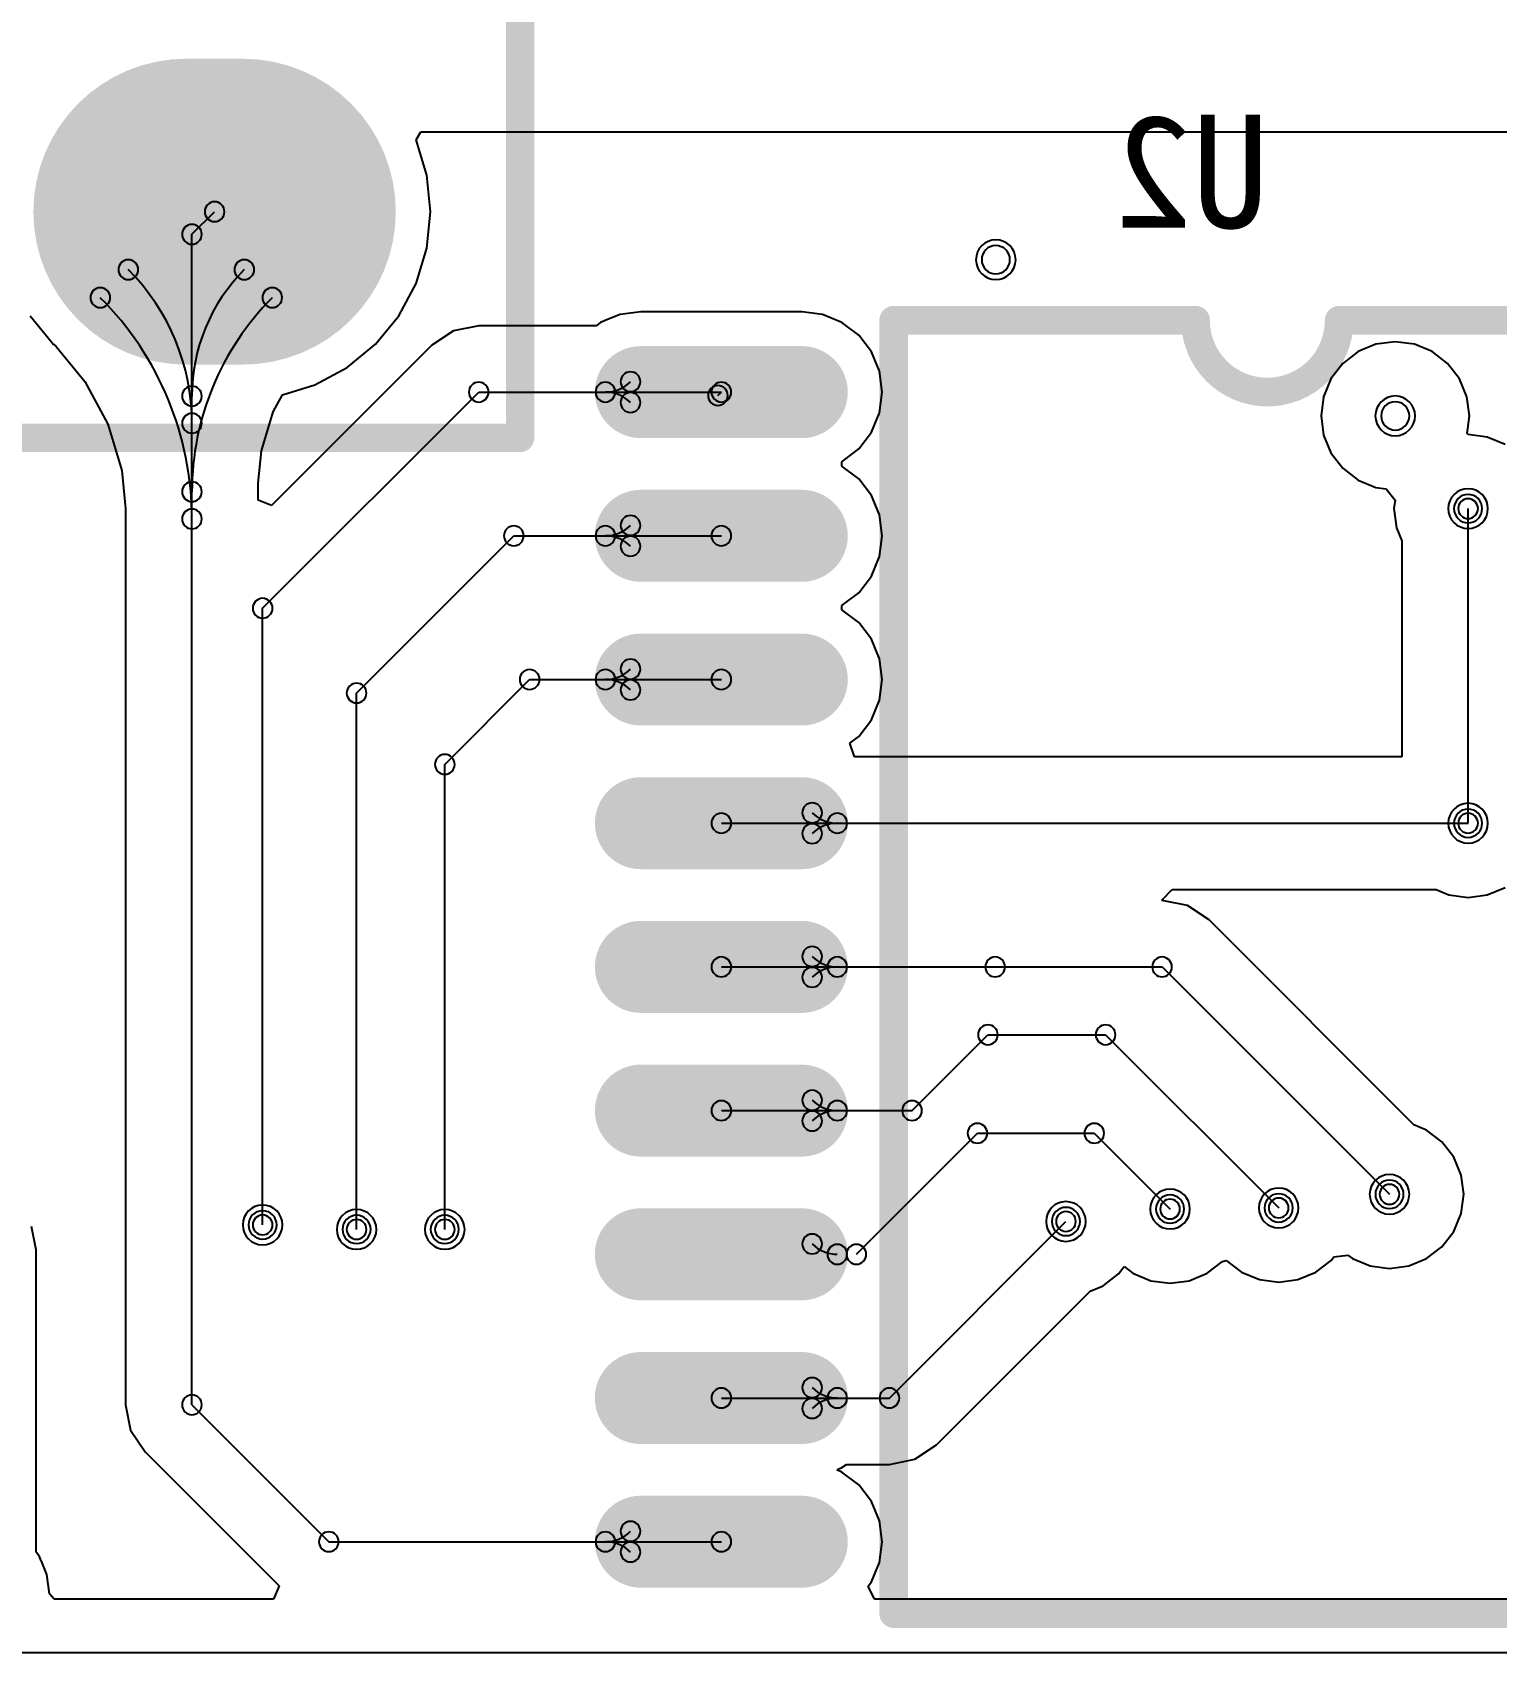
# Model space of a CAD drawing. Header units: inches. Extents: x 32166 to 34772, y 2386 to 4229.
# Drawn here: x 33479.7 to 33535.6, y 3073.3 to 3135.2 of the extents above; entities that cross this region are included whole.
import ezdxf

# ---------------------------------------------------------------- set-up
doc = ezdxf.new("R2010")
doc.units = ezdxf.units.IN
doc.header["$LTSCALE"] = 0.64311
doc.header["$MEASUREMENT"] = 0
for name, color, linetype in [('BOTTOMLAYER', 5, 'CONTINUOUS'), ('BOTTOMOVERLAY', 54, 'CONTINUOUS'), ('BOTTOMPASTE', 16, 'CONTINUOUS'), ('BOTTOMSOLDER', 6, 'CONTINUOUS'), ('KEEPOUTLAYER', 6, 'CONTINUOUS'), ('MULTILAYER', 9, 'CONTINUOUS')]:
    doc.layers.add(name, color=color, linetype=linetype)
doc.styles.get("Standard").update_dxf_attribs({"font": 'txt', "width": 0.8})

msp = doc.modelspace()

# ---------------------------------------------------------------- linework, layer by layer
at = {"layer": 'BOTTOMLAYER'}
for p, q in [((33494.369, 3131.085), (33494.552, 3131.391)), ((33494.552, 3131.391), (33558.444, 3131.391)), ((33494.776, 3129.742), (33494.369, 3131.085)), ((33494.914, 3128.344), (33494.776, 3129.742)), ((33485.806, 3127.479), (33486.672, 3128.344)), ((33494.776, 3126.947), (33494.914, 3128.344)), ((33485.806, 3082.791), (33485.806, 3127.479)), ((33494.369, 3125.604), (33494.776, 3126.947)), ((33493.707, 3124.365), (33494.369, 3125.604)), ((33502.947, 3124.526), (33502.152, 3124.422)), ((33509.092, 3124.526), (33502.947, 3124.526)), ((33509.887, 3124.422), (33509.092, 3124.526)), ((33479.636, 3124.365), (33480.437, 3123.39)), ((33492.816, 3123.28), (33493.707, 3124.365)), ((33496.757, 3123.988), (33495.788, 3123.795)), ((33501.246, 3123.988), (33496.757, 3123.988)), ((33501.412, 3124.115), (33501.246, 3123.988)), ((33501.556, 3124.175), (33501.412, 3124.115)), ((33501.581, 3124.192), (33501.556, 3124.175)), ((33501.612, 3124.198), (33501.581, 3124.192)), ((33502.152, 3124.422), (33501.612, 3124.198)), ((33510.627, 3124.115), (33509.887, 3124.422)), ((33511.264, 3123.627), (33510.627, 3124.115)), ((33480.437, 3123.39), (33480.517, 3123.27)), ((33480.517, 3123.27), (33480.527, 3123.28)), ((33480.527, 3123.28), (33480.527, 3123.28)), ((33480.527, 3123.28), (33480.527, 3123.28)), ((33480.527, 3123.28), (33480.527, 3123.28)), ((33480.527, 3123.28), (33480.626, 3123.198)), ((33494.967, 3123.246), (33488.846, 3117.125)), ((33491.731, 3122.389), (33492.816, 3123.28)), ((33495.788, 3123.795), (33494.967, 3123.246)), ((33511.752, 3122.991), (33511.264, 3123.627)), ((33531.016, 3123.284), (33530.333, 3123.001)), ((33531.749, 3123.38), (33531.016, 3123.284)), ((33532.483, 3123.284), (33531.749, 3123.38)), ((33533.166, 3123.001), (33532.483, 3123.284)), ((33480.626, 3123.198), (33481.72, 3121.865)), ((33512.058, 3122.25), (33511.752, 3122.991)), ((33530.333, 3123.001), (33529.747, 3122.551)), ((33533.752, 3122.551), (33533.166, 3123.001)), ((33490.493, 3121.727), (33491.731, 3122.389)), ((33512.163, 3121.455), (33512.058, 3122.25)), ((33529.747, 3122.551), (33529.297, 3121.964)), ((33534.202, 3121.964), (33533.752, 3122.551)), ((33481.72, 3121.865), (33482.594, 3120.231)), ((33488.506, 3113.204), (33496.757, 3121.455)), ((33489.261, 3121.354), (33490.493, 3121.727)), ((33496.757, 3121.455), (33506.02, 3121.455)), ((33505.889, 3121.324), (33506.02, 3121.455)), ((33512.058, 3120.66), (33512.163, 3121.455)), ((33529.297, 3121.964), (33529.014, 3121.281)), ((33534.485, 3121.281), (33534.202, 3121.964)), ((33488.914, 3120.704), (33489.261, 3121.354)), ((33529.014, 3121.281), (33528.917, 3120.548)), ((33534.582, 3120.548), (33534.485, 3121.281)), ((33482.594, 3120.231), (33483.131, 3118.458)), ((33488.46, 3119.208), (33488.914, 3120.704)), ((33511.752, 3119.92), (33512.058, 3120.66)), ((33528.917, 3120.548), (33529.014, 3119.815)), ((33534.493, 3119.877), (33534.582, 3120.548)), ((33511.264, 3119.284), (33511.752, 3119.92)), ((33529.014, 3119.815), (33529.297, 3119.132)), ((33534.533, 3119.838), (33534.493, 3119.877)), ((33535.266, 3119.741), (33534.533, 3119.838)), ((33535.949, 3119.458), (33535.266, 3119.741)), ((33488.339, 3117.978), (33488.46, 3119.208)), ((33510.627, 3118.796), (33511.264, 3119.284)), ((33529.297, 3119.132), (33529.747, 3118.545)), ((33483.131, 3118.458), (33483.262, 3117.136)), ((33510.627, 3118.628), (33510.627, 3118.796)), ((33511.264, 3118.14), (33510.627, 3118.628)), ((33529.747, 3118.545), (33530.333, 3118.095)), ((33488.339, 3117.335), (33488.339, 3117.978)), ((33511.752, 3117.504), (33511.264, 3118.14)), ((33530.333, 3118.095), (33531.016, 3117.812)), ((33531.016, 3117.812), (33531.409, 3117.761)), ((33531.409, 3117.761), (33531.743, 3117.326)), ((33483.262, 3117.136), (33483.274, 3117.014)), ((33488.846, 3117.125), (33488.339, 3117.335)), ((33512.058, 3116.764), (33511.752, 3117.504)), ((33531.743, 3117.326), (33531.7, 3117.006)), ((33483.274, 3117.014), (33483.274, 3082.791)), ((33512.163, 3115.969), (33512.058, 3116.764)), ((33531.7, 3117.006), (33531.797, 3116.273)), ((33534.533, 3117.006), (33534.533, 3117.005)), ((33534.533, 3104.996), (33534.533, 3117.005)), ((33492.092, 3109.964), (33498.097, 3115.969)), ((33498.097, 3115.969), (33506.02, 3115.969)), ((33512.058, 3115.174), (33512.163, 3115.969)), ((33531.797, 3116.273), (33532.001, 3115.781)), ((33511.752, 3114.433), (33512.058, 3115.174)), ((33532.001, 3115.781), (33532.001, 3107.529)), ((33511.264, 3113.797), (33511.752, 3114.433)), ((33510.627, 3113.309), (33511.264, 3113.797)), ((33488.506, 3089.66), (33488.506, 3113.204)), ((33510.627, 3113.142), (33510.627, 3113.309)), ((33511.264, 3112.654), (33510.627, 3113.142)), ((33511.752, 3112.018), (33511.264, 3112.654)), ((33512.058, 3111.277), (33511.752, 3112.018)), ((33512.163, 3110.482), (33512.058, 3111.277)), ((33495.462, 3107.243), (33498.701, 3110.482)), ((33498.701, 3110.482), (33506.02, 3110.482)), ((33512.058, 3109.688), (33512.163, 3110.482)), ((33492.092, 3089.487), (33492.092, 3109.964)), ((33511.752, 3108.947), (33512.058, 3109.688)), ((33511.264, 3108.311), (33511.752, 3108.947)), ((33510.921, 3108.048), (33511.264, 3108.311)), ((33511.098, 3107.529), (33510.921, 3108.048)), ((33495.462, 3089.488), (33495.462, 3107.243)), ((33532.001, 3107.529), (33511.098, 3107.529)), ((33506.02, 3104.996), (33534.533, 3104.996)), ((33522.849, 3102.075), (33523.237, 3102.463)), ((33523.237, 3102.463), (33533.31, 3102.463)), ((33533.31, 3102.463), (33533.8, 3102.26)), ((33533.8, 3102.26), (33534.533, 3102.164)), ((33534.533, 3102.164), (33535.266, 3102.26)), ((33535.266, 3102.26), (33535.949, 3102.543)), ((33522.849, 3102.042), (33522.849, 3102.075)), ((33523.819, 3101.85), (33522.849, 3102.042)), ((33524.64, 3101.301), (33523.819, 3101.85)), ((33532.458, 3093.483), (33524.64, 3101.301)), ((33506.02, 3099.51), (33516.474, 3099.51)), ((33516.474, 3099.51), (33522.849, 3099.51)), ((33522.849, 3099.51), (33531.532, 3090.827)), ((33513.303, 3094.023), (33516.198, 3096.918)), ((33516.198, 3096.918), (33520.69, 3096.918)), ((33520.69, 3096.918), (33527.3, 3090.308)), ((33506.02, 3094.023), (33513.303, 3094.023)), ((33511.177, 3088.537), (33515.799, 3093.159)), ((33515.799, 3093.159), (33520.258, 3093.159)), ((33520.258, 3093.159), (33523.153, 3090.265)), ((33532.948, 3093.28), (33532.458, 3093.483)), ((33533.535, 3092.829), (33532.948, 3093.28)), ((33533.985, 3092.243), (33533.535, 3092.829)), ((33534.268, 3091.56), (33533.985, 3092.243)), ((33534.364, 3090.827), (33534.268, 3091.56)), ((33534.268, 3090.094), (33534.364, 3090.827)), ((33533.985, 3089.411), (33534.268, 3090.094)), ((33479.855, 3088.71), (33479.678, 3089.598)), ((33512.439, 3083.05), (33519.178, 3089.79)), ((33533.535, 3088.824), (33533.985, 3089.411)), ((33479.855, 3077.164), (33479.855, 3088.71)), ((33532.948, 3088.374), (33533.535, 3088.824)), ((33521.181, 3087.787), (33521.399, 3088.071)), ((33521.399, 3088.071), (33521.737, 3087.812)), ((33524.569, 3087.812), (33525.155, 3088.262)), ((33525.155, 3088.262), (33525.297, 3088.305)), ((33525.297, 3088.305), (33525.297, 3088.305)), ((33525.297, 3088.305), (33525.297, 3088.305)), ((33525.297, 3088.305), (33525.884, 3087.855)), ((33528.716, 3087.855), (33529.303, 3088.305)), ((33529.303, 3088.305), (33529.401, 3088.434)), ((33529.401, 3088.434), (33529.945, 3088.505)), ((33529.945, 3088.505), (33530.116, 3088.374)), ((33530.116, 3088.374), (33530.799, 3088.091)), ((33530.799, 3088.091), (33531.532, 3087.995)), ((33531.532, 3087.995), (33532.265, 3088.091)), ((33532.265, 3088.091), (33532.948, 3088.374)), ((33520.594, 3087.337), (33521.181, 3087.787)), ((33521.737, 3087.812), (33522.42, 3087.529)), ((33522.42, 3087.529), (33523.153, 3087.433)), ((33523.153, 3087.433), (33523.886, 3087.529)), ((33523.886, 3087.529), (33524.569, 3087.812)), ((33525.884, 3087.855), (33526.567, 3087.572)), ((33526.567, 3087.572), (33527.3, 3087.476)), ((33527.3, 3087.476), (33528.033, 3087.572)), ((33528.033, 3087.572), (33528.716, 3087.855)), ((33514.23, 3081.26), (33520.104, 3087.134)), ((33520.104, 3087.134), (33520.594, 3087.337)), ((33506.02, 3083.05), (33512.439, 3083.05)), ((33483.274, 3082.791), (33483.466, 3081.822)), ((33485.806, 3082.791), (33491.034, 3077.564)), ((33483.466, 3081.822), (33484.015, 3081)), ((33513.408, 3080.711), (33514.23, 3081.26)), ((33514.23, 3081.26), (33514.23, 3081.26)), ((33514.23, 3081.26), (33514.23, 3081.26)), ((33484.015, 3081), (33489.137, 3075.879)), ((33512.439, 3080.518), (33513.408, 3080.711)), ((33510.428, 3080.308), (33510.458, 3080.314)), ((33510.428, 3080.306), (33510.428, 3080.308)), ((33510.428, 3080.308), (33510.428, 3080.308)), ((33510.627, 3080.224), (33510.428, 3080.306)), ((33510.428, 3080.306), (33510.428, 3080.306)), ((33510.428, 3080.306), (33510.428, 3080.306)), ((33510.428, 3080.306), (33510.428, 3080.306)), ((33510.428, 3080.306), (33510.428, 3080.306)), ((33510.458, 3080.314), (33510.483, 3080.331)), ((33510.458, 3080.314), (33510.458, 3080.314)), ((33510.458, 3080.314), (33510.458, 3080.314)), ((33510.458, 3080.314), (33510.458, 3080.314)), ((33510.483, 3080.331), (33510.627, 3080.391)), ((33510.627, 3080.391), (33510.793, 3080.518)), ((33511.264, 3079.736), (33510.627, 3080.224)), ((33510.793, 3080.518), (33512.439, 3080.518)), ((33511.752, 3079.1), (33511.264, 3079.736)), ((33512.058, 3078.359), (33511.752, 3079.1)), ((33512.163, 3077.564), (33512.058, 3078.359)), ((33491.034, 3077.564), (33506.02, 3077.564)), ((33512.058, 3076.769), (33512.163, 3077.564)), ((33479.986, 3076.993), (33479.855, 3077.164)), ((33480.041, 3076.859), (33479.986, 3076.993)), ((33480.053, 3076.841), (33480.041, 3076.859)), ((33480.057, 3076.82), (33480.053, 3076.841)), ((33480.269, 3076.31), (33480.057, 3076.82)), ((33480.365, 3075.577), (33480.269, 3076.31)), ((33511.752, 3076.029), (33512.058, 3076.769)), ((33489.137, 3075.879), (33488.927, 3075.372)), ((33511.625, 3075.864), (33511.752, 3076.029)), ((33511.868, 3075.372), (33511.625, 3075.864)), ((33480.545, 3075.372), (33480.365, 3075.577)), ((33488.927, 3075.372), (33480.545, 3075.372)), ((33541.868, 3075.372), (33511.868, 3075.372))]:
    msp.add_line(p, q, dxfattribs=at)
for points, const_width in [([(33485.592, 3128.344), (33487.752, 3128.344)], 10.8), ([(33502.947, 3121.455), (33509.092, 3121.455)], 2.633), ([(33502.947, 3115.969), (33509.092, 3115.969)], 2.633), ([(33502.947, 3110.482), (33509.092, 3110.482)], 2.633), ([(33502.947, 3104.996), (33509.092, 3104.996)], 2.633), ([(33502.947, 3099.51), (33509.092, 3099.51)], 2.633), ([(33502.947, 3094.023), (33509.092, 3094.023)], 2.633), ([(33502.947, 3088.537), (33509.092, 3088.537)], 2.633), ([(33502.947, 3083.05), (33509.092, 3083.05)], 2.633), ([(33502.947, 3077.564), (33509.092, 3077.564)], 2.633)]:
    msp.add_lwpolyline(points, dxfattribs=dict(at, const_width=const_width))
for points, const_width in [([(33488.292, 3128.344, 1), (33482.892, 3128.344, 1)], 5.4), ([(33490.452, 3128.344, 1), (33485.052, 3128.344, 1)], 5.4), ([(33502.289, 3121.455, 1), (33503.606, 3121.455, 1)], 1.317), ([(33508.434, 3121.455, 1), (33509.75, 3121.455, 1)], 1.317), ([(33502.289, 3115.969, 1), (33503.606, 3115.969, 1)], 1.317), ([(33508.434, 3115.969, 1), (33509.75, 3115.969, 1)], 1.317), ([(33502.289, 3110.482, 1), (33503.606, 3110.482, 1)], 1.317), ([(33508.434, 3110.482, 1), (33509.75, 3110.482, 1)], 1.317), ([(33502.289, 3104.996, 1), (33503.606, 3104.996, 1)], 1.317), ([(33508.434, 3104.996, 1), (33509.75, 3104.996, 1)], 1.317), ([(33502.289, 3099.51, 1), (33503.606, 3099.51, 1)], 1.317), ([(33508.434, 3099.51, 1), (33509.75, 3099.51, 1)], 1.317), ([(33502.289, 3094.023, 1), (33503.606, 3094.023, 1)], 1.317), ([(33508.434, 3094.023, 1), (33509.75, 3094.023, 1)], 1.317), ([(33502.289, 3088.537, 1), (33503.606, 3088.537, 1)], 1.317), ([(33508.434, 3088.537, 1), (33509.75, 3088.537, 1)], 1.317), ([(33502.289, 3083.05, 1), (33503.606, 3083.05, 1)], 1.317), ([(33508.434, 3083.05, 1), (33509.75, 3083.05, 1)], 1.317), ([(33502.289, 3077.564, 1), (33503.606, 3077.564, 1)], 1.317), ([(33508.434, 3077.564, 1), (33509.75, 3077.564, 1)], 1.317)]:
    msp.add_lwpolyline(points, format="xyb", close=True, dxfattribs=dict(at, const_width=const_width))
for centre, radius, start, end in [((33486.672, 3128.344), 0.378, 0, 180), ((33486.672, 3128.344), 0.378, 180, 0), ((33485.806, 3127.479), 0.378, 0, 180), ((33485.806, 3127.479), 0.378, 0, 180), ((33485.806, 3127.479), 0.378, 180, 0), ((33485.806, 3127.479), 0.378, 180, 0), ((33516.5, 3126.51), 0.54, 0, 180), ((33483.377, 3126.13), 0.378, 0, 180), ((33483.377, 3126.13), 0.378, 0, 180), ((33487.806, 3126.13), 0.378, 0, 180), ((33487.806, 3126.13), 0.378, 0, 180), ((33516.5, 3126.51), 0.54, 180, 0), ((33483.377, 3126.13), 0.378, 180, 0), ((33483.377, 3126.13), 0.378, 180, 0), ((33477.512, 3120.265), 8.295, 359.99997, 44.99997), ((33477.512, 3120.265), 8.295, 359.99997, 44.99997), ((33492.634, 3121.302), 6.828, 135.00005, 180.00005), ((33492.634, 3121.302), 6.828, 135.00005, 180.00005), ((33487.806, 3126.13), 0.378, 180, 0), ((33487.806, 3126.13), 0.378, 180, 0), ((33482.308, 3125.061), 0.378, 0, 180), ((33482.308, 3125.061), 0.378, 0, 180), ((33488.875, 3125.061), 0.378, 0, 180), ((33488.875, 3125.061), 0.378, 0, 180), ((33482.308, 3125.061), 0.378, 180, 0), ((33482.308, 3125.061), 0.378, 180, 0), ((33473.861, 3116.614), 11.945, 359.99999, 44.99999), ((33473.861, 3116.614), 11.945, 359.99999, 44.99999), ((33496.285, 3117.651), 10.478, 135.00002, 180.00002), ((33496.285, 3117.651), 10.478, 135.00002, 180.00002), ((33488.875, 3125.061), 0.378, 180, 0), ((33488.875, 3125.061), 0.378, 180, 0), ((33502.551, 3121.852), 0.378, 0, 180), ((33502.551, 3121.852), 0.378, 0, 180), ((33485.806, 3121.302), 0.378, 0, 180), ((33485.806, 3121.302), 0.378, 0, 180), ((33496.757, 3121.455), 0.378, 0, 180), ((33496.757, 3121.455), 0.378, 0, 180), ((33496.757, 3121.455), 0.378, 180, 0), ((33496.757, 3121.455), 0.378, 180, 0), ((33501.593, 3121.455), 0.378, 0, 180), ((33501.593, 3121.455), 0.378, 0, 180), ((33501.593, 3121.455), 0.378, 0, 180), ((33501.593, 3121.455), 0.378, 0, 180), ((33501.593, 3121.455), 0.378, 180, 0), ((33501.593, 3121.455), 0.378, 180, 0), ((33501.593, 3121.455), 0.378, 180, 0), ((33501.593, 3121.455), 0.378, 180, 0), ((33501.593, 3122.809), 1.354, 269.99968, 314.99968), ((33501.593, 3122.809), 1.354, 269.99968, 314.99968), ((33501.593, 3120.101), 1.354, 45.00032, 90.00032), ((33501.593, 3120.101), 1.354, 45.00032, 90.00032), ((33502.551, 3121.852), 0.378, 180, 0), ((33502.551, 3121.852), 0.378, 180, 0), ((33502.551, 3121.059), 0.378, 0, 180), ((33502.551, 3121.059), 0.378, 0, 180), ((33505.889, 3121.324), 0.378, 0, 180), ((33506.02, 3121.455), 0.378, 0, 180), ((33506.02, 3121.455), 0.378, 0, 180), ((33506.02, 3121.455), 0.378, 180, 0), ((33506.02, 3121.455), 0.378, 180, 0), ((33485.806, 3121.302), 0.378, 180, 0), ((33485.806, 3121.302), 0.378, 180, 0), ((33502.551, 3121.059), 0.378, 180, 0), ((33502.551, 3121.059), 0.378, 180, 0), ((33505.889, 3121.324), 0.378, 180, 0), ((33531.749, 3120.548), 0.54, 0, 180), ((33485.806, 3120.265), 0.378, 0, 180), ((33485.806, 3120.265), 0.378, 0, 180), ((33485.806, 3120.265), 0.378, 180, 0), ((33485.806, 3120.265), 0.378, 180, 0), ((33531.749, 3120.548), 0.54, 180, 0), ((33485.806, 3117.651), 0.378, 0, 180), ((33485.806, 3117.651), 0.378, 0, 180), ((33485.806, 3117.651), 0.378, 180, 0), ((33485.806, 3117.651), 0.378, 180, 0), ((33534.533, 3117.006), 0.54, 0, 180), ((33534.533, 3117.006), 0.378, 0, 180), ((33534.533, 3117.005), 0.378, 0, 180), ((33534.533, 3117.005), 0.378, 0, 180), ((33485.806, 3116.614), 0.378, 0, 180), ((33485.806, 3116.614), 0.378, 0, 180), ((33485.806, 3116.614), 0.378, 180, 0), ((33485.806, 3116.614), 0.378, 180, 0), ((33502.551, 3116.365), 0.378, 0, 180), ((33502.551, 3116.365), 0.378, 0, 180), ((33534.533, 3117.006), 0.54, 180, 0), ((33534.533, 3117.006), 0.378, 180, 0), ((33534.533, 3117.005), 0.378, 180, 0), ((33534.533, 3117.005), 0.378, 180, 0), ((33498.097, 3115.969), 0.378, 0, 180), ((33498.097, 3115.969), 0.378, 0, 180), ((33498.097, 3115.969), 0.378, 180, 0), ((33498.097, 3115.969), 0.378, 180, 0), ((33501.593, 3115.969), 0.378, 0, 180), ((33501.593, 3115.969), 0.378, 0, 180), ((33501.593, 3115.969), 0.378, 0, 180), ((33501.593, 3115.969), 0.378, 0, 180), ((33501.593, 3115.969), 0.378, 180, 0), ((33501.593, 3115.969), 0.378, 180, 0), ((33501.593, 3115.969), 0.378, 180, 0), ((33501.593, 3115.969), 0.378, 180, 0), ((33501.593, 3117.323), 1.354, 269.99968, 314.99968), ((33501.593, 3117.323), 1.354, 269.99968, 314.99968), ((33501.593, 3114.615), 1.354, 45.00032, 90.00032), ((33501.593, 3114.615), 1.354, 45.00032, 90.00032), ((33502.551, 3116.365), 0.378, 180, 0), ((33502.551, 3116.365), 0.378, 180, 0), ((33502.551, 3115.572), 0.378, 0, 180), ((33502.551, 3115.572), 0.378, 0, 180), ((33506.02, 3115.969), 0.378, 0, 180), ((33506.02, 3115.969), 0.378, 180, 0), ((33502.551, 3115.572), 0.378, 180, 0), ((33502.551, 3115.572), 0.378, 180, 0), ((33488.506, 3113.204), 0.378, 0, 180), ((33488.506, 3113.204), 0.378, 0, 180), ((33488.506, 3113.204), 0.378, 180, 0), ((33488.506, 3113.204), 0.378, 180, 0), ((33498.701, 3110.482), 0.378, 0, 180), ((33498.701, 3110.482), 0.378, 0, 180), ((33501.593, 3110.482), 0.378, 0, 180), ((33501.593, 3110.482), 0.378, 0, 180), ((33501.593, 3110.482), 0.378, 0, 180), ((33501.593, 3110.482), 0.378, 0, 180), ((33501.593, 3111.836), 1.354, 269.99968, 314.99968), ((33501.593, 3111.836), 1.354, 269.99968, 314.99968), ((33502.551, 3110.879), 0.378, 0, 180), ((33502.551, 3110.879), 0.378, 0, 180), ((33502.551, 3110.879), 0.378, 180, 0), ((33502.551, 3110.879), 0.378, 180, 0), ((33506.02, 3110.482), 0.378, 0, 180), ((33492.092, 3109.964), 0.378, 0, 180), ((33492.092, 3109.964), 0.378, 0, 180), ((33498.701, 3110.482), 0.378, 180, 0), ((33498.701, 3110.482), 0.378, 180, 0), ((33501.593, 3110.482), 0.378, 180, 0), ((33501.593, 3110.482), 0.378, 180, 0), ((33501.593, 3110.482), 0.378, 180, 0), ((33501.593, 3110.482), 0.378, 180, 0), ((33501.593, 3109.129), 1.354, 45.00032, 90.00032), ((33501.593, 3109.129), 1.354, 45.00032, 90.00032), ((33502.551, 3110.086), 0.378, 0, 180), ((33502.551, 3110.086), 0.378, 0, 180), ((33506.02, 3110.482), 0.378, 180, 0), ((33492.092, 3109.964), 0.378, 180, 0), ((33492.092, 3109.964), 0.378, 180, 0), ((33502.551, 3110.086), 0.378, 180, 0), ((33502.551, 3110.086), 0.378, 180, 0), ((33495.462, 3107.243), 0.378, 0, 180), ((33495.462, 3107.243), 0.378, 0, 180), ((33495.462, 3107.243), 0.378, 180, 0), ((33495.462, 3107.243), 0.378, 180, 0), ((33506.02, 3104.996), 0.378, 0, 180), ((33509.488, 3105.393), 0.378, 0, 180), ((33509.488, 3105.393), 0.378, 0, 180), ((33509.488, 3105.393), 0.378, 180, 0), ((33509.488, 3105.393), 0.378, 180, 0), ((33510.446, 3106.35), 1.354, 225.00032, 270.00032), ((33510.446, 3106.35), 1.354, 225.00032, 270.00032), ((33510.446, 3104.996), 0.378, 0, 180), ((33510.446, 3104.996), 0.378, 0, 180), ((33510.446, 3104.996), 0.378, 0, 180), ((33510.446, 3104.996), 0.378, 0, 180), ((33534.533, 3104.996), 0.54, 0, 180), ((33534.533, 3104.996), 0.378, 0, 180), ((33534.533, 3104.996), 0.378, 0, 180), ((33506.02, 3104.996), 0.378, 180, 0), ((33509.488, 3104.6), 0.378, 0, 180), ((33509.488, 3104.6), 0.378, 0, 180), ((33510.446, 3103.642), 1.354, 89.99968, 134.99968), ((33510.446, 3103.642), 1.354, 89.99968, 134.99968), ((33510.446, 3104.996), 0.378, 180, 0), ((33510.446, 3104.996), 0.378, 180, 0), ((33510.446, 3104.996), 0.378, 180, 0), ((33510.446, 3104.996), 0.378, 180, 0), ((33534.533, 3104.996), 0.54, 180, 0), ((33534.533, 3104.996), 0.378, 180, 0), ((33534.533, 3104.996), 0.378, 180, 0), ((33509.488, 3104.6), 0.378, 180, 0), ((33509.488, 3104.6), 0.378, 180, 0), ((33506.02, 3099.51), 0.378, 0, 180), ((33509.488, 3099.906), 0.378, 0, 180), ((33509.488, 3099.906), 0.378, 0, 180), ((33509.488, 3099.906), 0.378, 180, 0), ((33509.488, 3099.906), 0.378, 180, 0), ((33510.446, 3100.863), 1.354, 225.00032, 270.00032), ((33510.446, 3100.863), 1.354, 225.00032, 270.00032), ((33510.446, 3099.51), 0.378, 0, 180), ((33510.446, 3099.51), 0.378, 0, 180), ((33510.446, 3099.51), 0.378, 0, 180), ((33510.446, 3099.51), 0.378, 0, 180), ((33516.474, 3099.51), 0.378, 0, 180), ((33516.474, 3099.51), 0.378, 0, 180), ((33522.849, 3099.51), 0.378, 0, 180), ((33522.849, 3099.51), 0.378, 0, 180), ((33506.02, 3099.51), 0.378, 180, 0), ((33509.488, 3099.113), 0.378, 0, 180), ((33509.488, 3099.113), 0.378, 0, 180), ((33509.488, 3099.113), 0.378, 180, 0), ((33509.488, 3099.113), 0.378, 180, 0), ((33510.446, 3098.156), 1.354, 89.99968, 134.99968), ((33510.446, 3098.156), 1.354, 89.99968, 134.99968), ((33510.446, 3099.51), 0.378, 180, 0), ((33510.446, 3099.51), 0.378, 180, 0), ((33510.446, 3099.51), 0.378, 180, 0), ((33510.446, 3099.51), 0.378, 180, 0), ((33516.474, 3099.51), 0.378, 180, 0), ((33516.474, 3099.51), 0.378, 180, 0), ((33522.849, 3099.51), 0.378, 180, 0), ((33522.849, 3099.51), 0.378, 180, 0), ((33516.198, 3096.918), 0.378, 0, 180), ((33516.198, 3096.918), 0.378, 0, 180), ((33520.69, 3096.918), 0.378, 0, 180), ((33520.69, 3096.918), 0.378, 0, 180), ((33516.198, 3096.918), 0.378, 180, 0), ((33516.198, 3096.918), 0.378, 180, 0), ((33520.69, 3096.918), 0.378, 180, 0), ((33520.69, 3096.918), 0.378, 180, 0), ((33509.488, 3094.42), 0.378, 0, 180), ((33509.488, 3094.42), 0.378, 0, 180), ((33506.02, 3094.023), 0.378, 0, 180), ((33509.488, 3094.42), 0.378, 180, 0), ((33509.488, 3094.42), 0.378, 180, 0), ((33510.446, 3095.377), 1.354, 225.00032, 270.00032), ((33510.446, 3095.377), 1.354, 225.00032, 270.00032), ((33510.446, 3094.023), 0.378, 0, 180), ((33510.446, 3094.023), 0.378, 0, 180), ((33510.446, 3094.023), 0.378, 0, 180), ((33510.446, 3094.023), 0.378, 0, 180), ((33513.303, 3094.023), 0.378, 0, 180), ((33513.303, 3094.023), 0.378, 0, 180), ((33506.02, 3094.023), 0.378, 180, 0), ((33509.488, 3093.627), 0.378, 0, 180), ((33509.488, 3093.627), 0.378, 0, 180), ((33509.488, 3093.627), 0.378, 180, 0), ((33509.488, 3093.627), 0.378, 180, 0), ((33510.446, 3092.669), 1.354, 89.99968, 134.99968), ((33510.446, 3092.669), 1.354, 89.99968, 134.99968), ((33510.446, 3094.023), 0.378, 180, 0), ((33510.446, 3094.023), 0.378, 180, 0), ((33510.446, 3094.023), 0.378, 180, 0), ((33510.446, 3094.023), 0.378, 180, 0), ((33513.303, 3094.023), 0.378, 180, 0), ((33513.303, 3094.023), 0.378, 180, 0), ((33515.799, 3093.159), 0.378, 0, 180), ((33515.799, 3093.159), 0.378, 0, 180), ((33520.258, 3093.159), 0.378, 0, 180), ((33520.258, 3093.159), 0.378, 0, 180), ((33515.799, 3093.159), 0.378, 180, 0), ((33515.799, 3093.159), 0.378, 180, 0), ((33520.258, 3093.159), 0.378, 180, 0), ((33520.258, 3093.159), 0.378, 180, 0), ((33531.532, 3090.827), 0.54, 0, 180), ((33531.532, 3090.827), 0.378, 0, 180), ((33523.153, 3090.265), 0.54, 0, 180), ((33523.153, 3090.265), 0.378, 0, 180), ((33527.3, 3090.308), 0.54, 0, 180), ((33527.3, 3090.308), 0.378, 0, 180), ((33531.532, 3090.827), 0.54, 180, 0), ((33531.532, 3090.827), 0.378, 180, 0), ((33488.506, 3089.66), 0.54, 0, 180), ((33488.506, 3089.66), 0.378, 0, 180), ((33492.092, 3089.487), 0.54, 0, 180), ((33492.092, 3089.487), 0.378, 0, 180), ((33495.461, 3089.487), 0.54, 0, 180), ((33495.462, 3089.488), 0.378, 0, 180), ((33519.178, 3089.79), 0.54, 0, 180), ((33519.178, 3089.79), 0.378, 0, 180), ((33523.153, 3090.265), 0.54, 180, 0), ((33523.153, 3090.265), 0.378, 180, 0), ((33527.3, 3090.308), 0.54, 180, 0), ((33527.3, 3090.308), 0.378, 180, 0), ((33488.506, 3089.66), 0.54, 180, 0), ((33488.506, 3089.66), 0.378, 180, 0), ((33492.092, 3089.487), 0.54, 180, 0), ((33492.092, 3089.487), 0.378, 180, 0), ((33495.461, 3089.487), 0.54, 180, 0), ((33495.462, 3089.488), 0.378, 180, 0), ((33509.488, 3088.933), 0.378, 0, 180), ((33519.178, 3089.79), 0.54, 180, 0), ((33519.178, 3089.79), 0.378, 180, 0), ((33509.488, 3088.933), 0.378, 180, 0), ((33510.446, 3089.891), 1.354, 225.00032, 270.00032), ((33510.446, 3088.537), 0.378, 0, 180), ((33511.177, 3088.537), 0.378, 0, 180), ((33510.446, 3088.537), 0.378, 180, 0), ((33511.177, 3088.537), 0.378, 180, 0), ((33509.488, 3083.447), 0.378, 0, 180), ((33485.806, 3082.791), 0.378, 0, 180), ((33485.806, 3082.791), 0.378, 0, 180), ((33506.02, 3083.05), 0.378, 0, 180), ((33506.02, 3083.05), 0.378, 180, 0), ((33509.488, 3083.447), 0.378, 180, 0), ((33509.488, 3082.654), 0.378, 0, 180), ((33510.446, 3084.404), 1.354, 225.00032, 270.00032), ((33510.446, 3081.697), 1.354, 89.99968, 134.99968), ((33510.446, 3083.05), 0.378, 0, 180), ((33510.446, 3083.05), 0.378, 0, 180), ((33510.446, 3083.05), 0.378, 180, 0), ((33510.446, 3083.05), 0.378, 180, 0), ((33512.439, 3083.05), 0.378, 0, 180), ((33512.439, 3083.05), 0.378, 0, 180), ((33512.439, 3083.05), 0.378, 180, 0), ((33512.439, 3083.05), 0.378, 180, 0), ((33485.806, 3082.791), 0.378, 180, 0), ((33485.806, 3082.791), 0.378, 180, 0), ((33509.488, 3082.654), 0.378, 180, 0), ((33502.551, 3077.961), 0.378, 0, 180), ((33502.551, 3077.961), 0.378, 0, 180), ((33491.034, 3077.564), 0.378, 0, 180), ((33491.034, 3077.564), 0.378, 0, 180), ((33491.034, 3077.564), 0.378, 180, 0), ((33491.034, 3077.564), 0.378, 180, 0), ((33501.593, 3077.564), 0.378, 0, 180), ((33501.593, 3077.564), 0.378, 0, 180), ((33501.593, 3077.564), 0.378, 0, 180), ((33501.593, 3077.564), 0.378, 0, 180), ((33501.593, 3077.564), 0.378, 180, 0), ((33501.593, 3077.564), 0.378, 180, 0), ((33501.593, 3077.564), 0.378, 180, 0), ((33501.593, 3077.564), 0.378, 180, 0), ((33501.593, 3078.918), 1.354, 269.99968, 314.99968), ((33501.593, 3078.918), 1.354, 269.99968, 314.99968), ((33501.593, 3076.21), 1.354, 45.00032, 90.00032), ((33501.593, 3076.21), 1.354, 45.00032, 90.00032), ((33502.551, 3077.961), 0.378, 180, 0), ((33502.551, 3077.961), 0.378, 180, 0), ((33502.551, 3077.168), 0.378, 0, 180), ((33502.551, 3077.168), 0.378, 0, 180), ((33506.02, 3077.564), 0.378, 0, 180), ((33506.02, 3077.564), 0.378, 180, 0), ((33502.551, 3077.168), 0.378, 180, 0), ((33502.551, 3077.168), 0.378, 180, 0)]:
    msp.add_arc(centre, radius, start, end, dxfattribs=at)
at = {"layer": 'BOTTOMOVERLAY'}
for points, const_width in [([(33498.336, 3119.704), (33498.336, 3244.984)], 1.08), ([(33512.603, 3124.198), (33524.125, 3124.198)], 1.097), ([(33512.603, 3074.821), (33512.603, 3124.198)], 1.097), ([(33529.611, 3124.198), (33541.133, 3124.198)], 1.097), ([(33442.176, 3119.704), (33498.336, 3119.704)], 1.08), ([(33512.603, 3074.821), (33541.133, 3074.821)], 1.097)]:
    msp.add_lwpolyline(points, dxfattribs=dict(at, const_width=const_width))
for points, const_width in [([(33512.329, 3124.198, 1), (33512.878, 3124.198, 1)], 0.549), ([(33512.329, 3124.198, 1), (33512.878, 3124.198, 1)], 0.549), ([(33523.85, 3124.198, 1), (33524.399, 3124.198, 1)], 0.549), ([(33523.85, 3124.198, 1), (33524.399, 3124.198, 1)], 0.549), ([(33529.337, 3124.198, 1), (33529.885, 3124.198, 1)], 0.549), ([(33529.337, 3124.198, 1), (33529.885, 3124.198, 1)], 0.549), ([(33498.605, 3119.704, 1), (33498.066, 3119.704, 1)], 0.54), ([(33498.605, 3119.704, 1), (33498.066, 3119.704, 1)], 0.54), ([(33512.329, 3074.821, 1), (33512.878, 3074.821, 1)], 0.549), ([(33512.329, 3074.821, 1), (33512.878, 3074.821, 1)], 0.549)]:
    msp.add_lwpolyline(points, format="xyb", close=True, dxfattribs=dict(at, const_width=const_width))
at = {"layer": 'BOTTOMOVERLAY', "const_width": 1.097}
msp.add_lwpolyline([(33529.611, 3124.198, -1), (33524.125, 3124.198)], format="xyb", dxfattribs=at)
at = {"layer": 'BOTTOMPASTE', "const_width": 2.633}
for points in [[(33502.947, 3121.455), (33509.092, 3121.455)], [(33502.947, 3115.969), (33509.092, 3115.969)], [(33502.947, 3110.482), (33509.092, 3110.482)], [(33502.947, 3104.996), (33509.092, 3104.996)], [(33502.947, 3099.51), (33509.092, 3099.51)], [(33502.947, 3094.023), (33509.092, 3094.023)], [(33502.947, 3088.537), (33509.092, 3088.537)], [(33502.947, 3083.05), (33509.092, 3083.05)], [(33502.947, 3077.564), (33509.092, 3077.564)]]:
    msp.add_lwpolyline(points, dxfattribs=at)
at = {"layer": 'BOTTOMPASTE', "const_width": 1.317}
for points in [[(33502.289, 3121.455, 1), (33503.606, 3121.455, 1)], [(33508.434, 3121.455, 1), (33509.75, 3121.455, 1)], [(33502.289, 3115.969, 1), (33503.606, 3115.969, 1)], [(33508.434, 3115.969, 1), (33509.75, 3115.969, 1)], [(33502.289, 3110.482, 1), (33503.606, 3110.482, 1)], [(33508.434, 3110.482, 1), (33509.75, 3110.482, 1)], [(33502.289, 3104.996, 1), (33503.606, 3104.996, 1)], [(33508.434, 3104.996, 1), (33509.75, 3104.996, 1)], [(33502.289, 3099.51, 1), (33503.606, 3099.51, 1)], [(33508.434, 3099.51, 1), (33509.75, 3099.51, 1)], [(33502.289, 3094.023, 1), (33503.606, 3094.023, 1)], [(33508.434, 3094.023, 1), (33509.75, 3094.023, 1)], [(33502.289, 3088.537, 1), (33503.606, 3088.537, 1)], [(33508.434, 3088.537, 1), (33509.75, 3088.537, 1)], [(33502.289, 3083.05, 1), (33503.606, 3083.05, 1)], [(33508.434, 3083.05, 1), (33509.75, 3083.05, 1)], [(33502.289, 3077.564, 1), (33503.606, 3077.564, 1)], [(33508.434, 3077.564, 1), (33509.75, 3077.564, 1)]]:
    msp.add_lwpolyline(points, format="xyb", close=True, dxfattribs=at)
at = {"layer": 'BOTTOMSOLDER'}
for points, const_width in [([(33485.592, 3128.344), (33487.752, 3128.344)], 11.678), ([(33502.947, 3121.455), (33509.092, 3121.455)], 3.511), ([(33502.947, 3115.969), (33509.092, 3115.969)], 3.511), ([(33502.947, 3110.482), (33509.092, 3110.482)], 3.511), ([(33502.947, 3104.996), (33509.092, 3104.996)], 3.511), ([(33502.947, 3099.51), (33509.092, 3099.51)], 3.511), ([(33502.947, 3094.023), (33509.092, 3094.023)], 3.511), ([(33502.947, 3088.537), (33509.092, 3088.537)], 3.511), ([(33502.947, 3083.05), (33509.092, 3083.05)], 3.511), ([(33502.947, 3077.564), (33509.092, 3077.564)], 3.511)]:
    msp.add_lwpolyline(points, dxfattribs=dict(at, const_width=const_width))
for points, const_width in [([(33488.511, 3128.344, 1), (33482.672, 3128.344, 1)], 5.839), ([(33490.671, 3128.344, 1), (33484.832, 3128.344, 1)], 5.839), ([(33502.069, 3121.455, 1), (33503.825, 3121.455, 1)], 1.756), ([(33508.214, 3121.455, 1), (33509.97, 3121.455, 1)], 1.756), ([(33502.069, 3115.969, 1), (33503.825, 3115.969, 1)], 1.756), ([(33508.214, 3115.969, 1), (33509.97, 3115.969, 1)], 1.756), ([(33502.069, 3110.482, 1), (33503.825, 3110.482, 1)], 1.756), ([(33508.214, 3110.482, 1), (33509.97, 3110.482, 1)], 1.756), ([(33502.069, 3104.996, 1), (33503.825, 3104.996, 1)], 1.756), ([(33508.214, 3104.996, 1), (33509.97, 3104.996, 1)], 1.756), ([(33502.069, 3099.51, 1), (33503.825, 3099.51, 1)], 1.756), ([(33508.214, 3099.51, 1), (33509.97, 3099.51, 1)], 1.756), ([(33502.069, 3094.023, 1), (33503.825, 3094.023, 1)], 1.756), ([(33508.214, 3094.023, 1), (33509.97, 3094.023, 1)], 1.756), ([(33502.069, 3088.537, 1), (33503.825, 3088.537, 1)], 1.756), ([(33508.214, 3088.537, 1), (33509.97, 3088.537, 1)], 1.756), ([(33502.069, 3083.05, 1), (33503.825, 3083.05, 1)], 1.756), ([(33508.214, 3083.05, 1), (33509.97, 3083.05, 1)], 1.756), ([(33502.069, 3077.564, 1), (33503.825, 3077.564, 1)], 1.756), ([(33508.214, 3077.564, 1), (33509.97, 3077.564, 1)], 1.756)]:
    msp.add_lwpolyline(points, format="xyb", close=True, dxfattribs=dict(at, const_width=const_width))
for centre, start, end in [((33516.5, 3126.51), 0, 180), ((33516.5, 3126.51), 180, 0), ((33531.749, 3120.548), 0, 180), ((33531.749, 3120.548), 180, 0), ((33534.533, 3117.006), 0, 180), ((33534.533, 3117.006), 180, 0), ((33534.533, 3104.996), 0, 180), ((33534.533, 3104.996), 180, 0), ((33527.3, 3090.308), 0, 180), ((33531.532, 3090.827), 0, 180), ((33519.178, 3089.79), 0, 180), ((33523.153, 3090.265), 0, 180), ((33531.532, 3090.827), 180, 0), ((33488.506, 3089.66), 0, 180), ((33492.092, 3089.487), 0, 180), ((33495.461, 3089.487), 0, 180), ((33523.153, 3090.265), 180, 0), ((33527.3, 3090.308), 180, 0), ((33488.506, 3089.66), 180, 0), ((33492.092, 3089.487), 180, 0), ((33495.461, 3089.487), 180, 0), ((33519.178, 3089.79), 180, 0)]:
    msp.add_arc(centre, 0.759, start, end, dxfattribs=at)
at = {"layer": 'KEEPOUTLAYER'}
msp.add_line((32893.167, 3073.33), (34340.368, 3073.33), dxfattribs=at)
at = {"layer": 'MULTILAYER', "const_width": 2.592}
msp.add_lwpolyline([(33487.968, 3128.344, 1), (33485.376, 3128.344, 1)], format="xyb", close=True, dxfattribs=at)
at = {"layer": 'MULTILAYER'}
for centre, start, end in [((33516.5, 3126.51), 0, 180), ((33516.5, 3126.51), 180, 0), ((33531.749, 3120.548), 0, 180), ((33531.749, 3120.548), 180, 0), ((33534.533, 3117.006), 0, 180), ((33534.533, 3117.006), 180, 0), ((33534.533, 3104.996), 0, 180), ((33534.533, 3104.996), 180, 0), ((33531.532, 3090.827), 0, 180), ((33523.153, 3090.265), 0, 180), ((33527.3, 3090.308), 0, 180), ((33531.532, 3090.827), 180, 0), ((33488.506, 3089.66), 0, 180), ((33492.092, 3089.487), 0, 180), ((33495.461, 3089.487), 0, 180), ((33519.178, 3089.79), 0, 180), ((33523.153, 3090.265), 180, 0), ((33527.3, 3090.308), 180, 0), ((33488.506, 3089.66), 180, 0), ((33492.092, 3089.487), 180, 0), ((33495.461, 3089.487), 180, 0), ((33519.178, 3089.79), 180, 0)]:
    msp.add_arc(centre, 0.54, start, end, dxfattribs=at)

# ---------------------------------------------------------------- texts
at = {"layer": 'BOTTOMOVERLAY', "text_generation_flag": 2}
msp.add_text('U2', height=4.32, rotation=360, dxfattribs=at).set_placement((33526.936, 3127.728))

doc.saveas('drawing.dxf')
